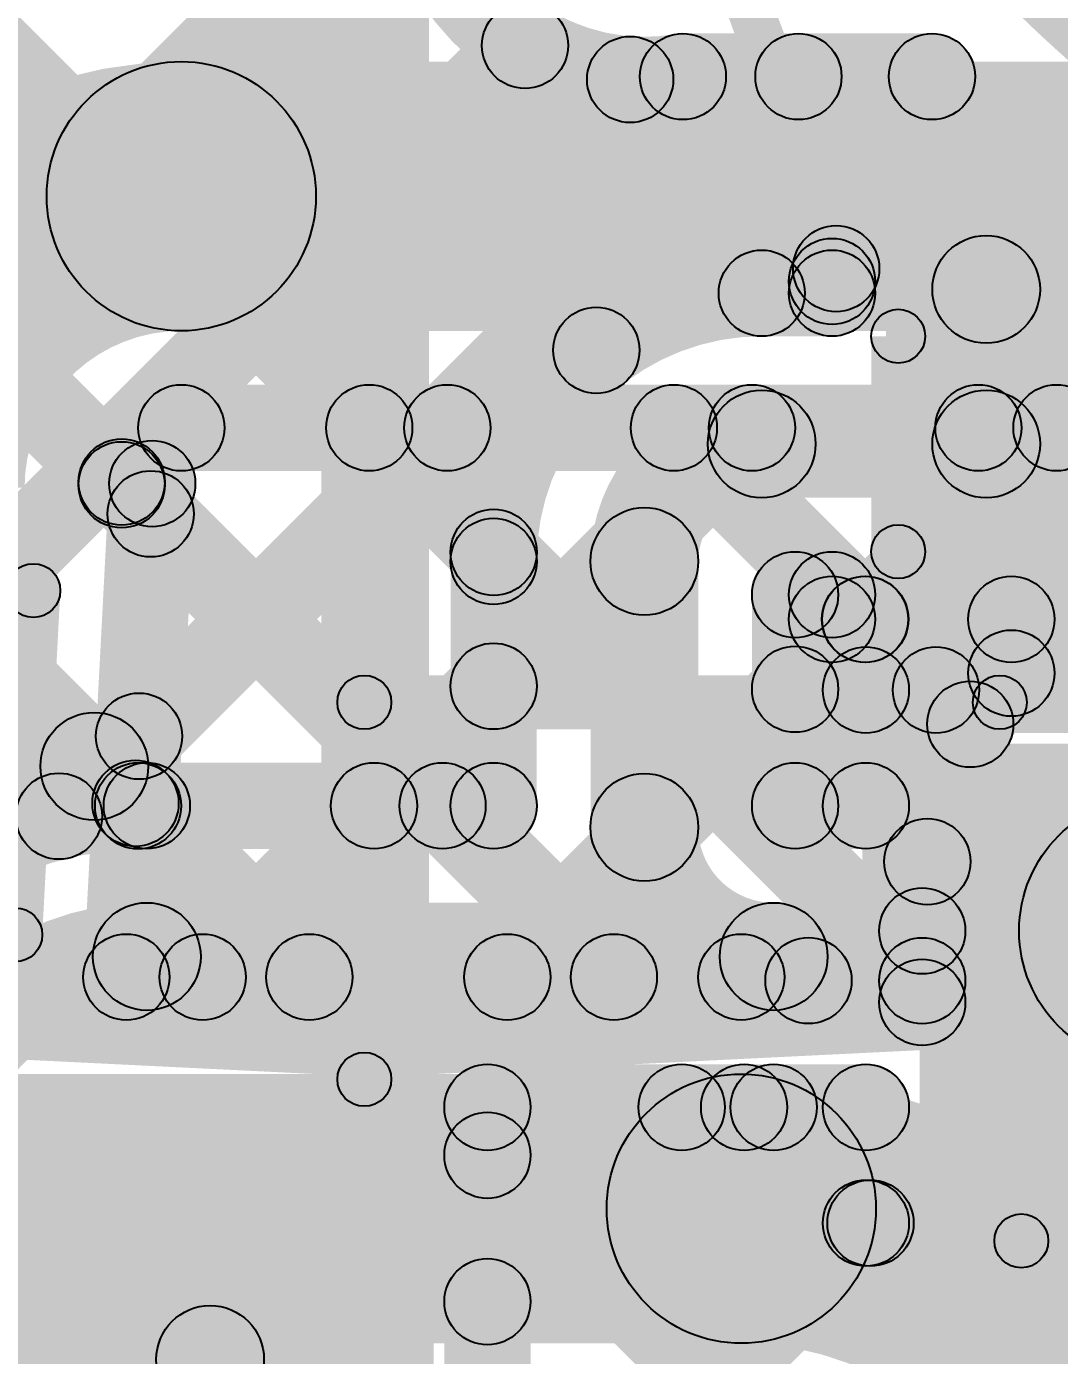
# Model space of a CAD drawing. Header units: millimetres. Extents: x -2.17 to 2.17, y -2.17 to 2.17.
# Drawn here: x -0.0324 to 0.0635, y -1.0062 to -0.8829 of the extents above; entities that cross this region are included whole.
import ezdxf

# ---------------------------------------------------------------- set-up
doc = ezdxf.new("R2010")
doc.units = ezdxf.units.MM
doc.header["$MEASUREMENT"] = 0
for name, color, linetype in [('BottomLayer', 5, 'Continuous'), ('BottomOverlay', 54, 'Continuous'), ('BottomPaste', 16, 'Continuous'), ('BottomSolder', 6, 'Continuous'), ('Mechanical1', 6, 'Continuous'), ('Mechanical2', 216, 'Continuous'), ('TopLayer', 1, 'Continuous'), ('TopOverlay', 2, 'Continuous'), ('TopPaste', 8, 'Continuous'), ('TopSolder', 216, 'Continuous')]:
    doc.layers.add(name, color=color, linetype=linetype)

# ---------------------------------------------------------------- blocks, each defined once
blk = doc.blocks.new('R___0201_B_70')
at = {"layer": 'BottomLayer'}
for points in [[(-0.01614, 0.00728), (-0.00551, 0.00728), (-0.00551, -0.00728), (-0.01614, -0.00728)], [(0.00551, 0.00728), (0.01614, 0.00728), (0.01614, -0.00728), (0.00551, -0.00728)]]:
    blk.add_hatch(color=5, dxfattribs=at).paths.add_polyline_path(points)
at = {"layer": 'BottomOverlay'}
h = blk.add_hatch(color=54, dxfattribs=at)
edge = h.paths.add_edge_path()
edge.add_arc((-0.019, 0.01), 0.0025, 0, 360)
h = blk.add_hatch(color=54, dxfattribs=at)
edge = h.paths.add_edge_path()
edge.add_arc((-0.019, 0.01), 0.0025, 0, 360)
for points in [[(-0.019, 0.0075), (-0.019, 0.0125), (0.019, 0.0125), (0.019, 0.0075)], [(-0.0165, -0.01), (-0.0215, -0.01), (-0.0215, 0.01), (-0.0165, 0.01)], [(0.0215, -0.01), (0.0165, -0.01), (0.0165, 0.01), (0.0215, 0.01)], [(-0.019, -0.0125), (-0.019, -0.0075), (0.019, -0.0075), (0.019, -0.0125)]]:
    blk.add_hatch(color=54, dxfattribs=at).paths.add_polyline_path(points)
h = blk.add_hatch(color=54, dxfattribs=at)
edge = h.paths.add_edge_path()
edge.add_arc((0.019, 0.01), 0.0025, 0, 360)
h = blk.add_hatch(color=54, dxfattribs=at)
edge = h.paths.add_edge_path()
edge.add_arc((0.019, 0.01), 0.0025, 0, 360)
h = blk.add_hatch(color=54, dxfattribs=at)
edge = h.paths.add_edge_path()
edge.add_arc((-0.019, -0.01), 0.0025, 0, 360)
h = blk.add_hatch(color=54, dxfattribs=at)
edge = h.paths.add_edge_path()
edge.add_arc((-0.019, -0.01), 0.0025, 0, 360)
h = blk.add_hatch(color=54, dxfattribs=at)
edge = h.paths.add_edge_path()
edge.add_arc((0.019, -0.01), 0.0025, 0, 360)
h = blk.add_hatch(color=54, dxfattribs=at)
edge = h.paths.add_edge_path()
edge.add_arc((0.019, -0.01), 0.0025, 0, 360)
at = {"layer": 'BottomPaste'}
for points in [[(-0.01614, 0.00728), (-0.00551, 0.00728), (-0.00551, -0.00728), (-0.01614, -0.00728)], [(0.00551, 0.00728), (0.01614, 0.00728), (0.01614, -0.00728), (0.00551, -0.00728)]]:
    blk.add_hatch(color=16, dxfattribs=at).paths.add_polyline_path(points)
at = {"layer": 'BottomSolder'}
for points in [[(-0.02014, 0.01128), (-0.00151, 0.01128), (-0.00151, -0.01128), (-0.02014, -0.01128)], [(0.00151, 0.01128), (0.02014, 0.01128), (0.02014, -0.01128), (0.00151, -0.01128)]]:
    blk.add_hatch(color=6, dxfattribs=at).paths.add_polyline_path(points)
at = {"layer": 'BottomOverlay'}
for centre in [(-0.019, 0.01), (-0.019, 0.01), (0.019, 0.01), (0.019, 0.01), (-0.019, -0.01), (-0.019, -0.01), (0.019, -0.01), (0.019, -0.01)]:
    blk.add_circle(centre, 0.0025, dxfattribs=at)
blk = doc.blocks.new('SOT23_3_B_96')
at = {"layer": 'BottomLayer'}
for points in [[(-0.02166, 0.02657), (-0.05316, 0.02657), (-0.05316, 0.05807), (-0.02166, 0.05807)], [(0.01574, -0.05807), (-0.01575, -0.05807), (-0.01575, -0.02657), (0.01574, -0.02657)]]:
    blk.add_hatch(color=5, dxfattribs=at).paths.add_polyline_path(points)
at = {"layer": 'BottomOverlay'}
h = blk.add_hatch(color=54, dxfattribs=at)
edge = h.paths.add_edge_path()
edge.add_arc((-0.01101, 0.032), 0.0025, 0, 360)
for points in [[(0.01099, 0.0345), (0.01099, 0.0295), (-0.01101, 0.0295), (-0.01101, 0.0345)], [(-0.05851, -0.029), (-0.06351, -0.029), (-0.06351, 0.03), (-0.05851, 0.03)], [(-0.02601, -0.0265), (-0.02601, -0.0315), (-0.06101, -0.0315), (-0.06101, -0.0265)]]:
    blk.add_hatch(color=54, dxfattribs=at).paths.add_polyline_path(points)
h = blk.add_hatch(color=54, dxfattribs=at)
edge = h.paths.add_edge_path()
edge.add_arc((-0.06101, 0.03), 0.0025, 0, 360)
h = blk.add_hatch(color=54, dxfattribs=at)
edge = h.paths.add_edge_path()
edge.add_arc((-0.06101, -0.029), 0.0025, 0, 360)
h = blk.add_hatch(color=54, dxfattribs=at)
edge = h.paths.add_edge_path()
edge.add_arc((-0.06101, -0.029), 0.0025, 0, 360)
h = blk.add_hatch(color=54, dxfattribs=at)
edge = h.paths.add_edge_path()
edge.add_arc((-0.02601, -0.029), 0.0025, 0, 360)
at = {"layer": 'BottomPaste'}
for points in [[(-0.02166, 0.02657), (-0.05316, 0.02657), (-0.05316, 0.05807), (-0.02166, 0.05807)], [(0.01574, -0.05807), (-0.01575, -0.05807), (-0.01575, -0.02657), (0.01574, -0.02657)]]:
    blk.add_hatch(color=16, dxfattribs=at).paths.add_polyline_path(points)
at = {"layer": 'BottomSolder'}
for points in [[(-0.01766, 0.02257), (-0.05716, 0.02257), (-0.05716, 0.06207), (-0.01766, 0.06207)], [(0.01974, -0.06207), (-0.01975, -0.06207), (-0.01975, -0.02257), (0.01974, -0.02257)]]:
    blk.add_hatch(color=6, dxfattribs=at).paths.add_polyline_path(points)
at = {"layer": 'BottomOverlay'}
for centre in [(-0.01101, 0.032), (-0.06101, 0.03), (-0.06101, -0.029), (-0.06101, -0.029), (-0.02601, -0.029)]:
    blk.add_circle(centre, 0.0025, dxfattribs=at)
blk = doc.blocks.new('C__0402_394')
at = {"layer": 'TopLayer'}
for points in [[(-0.0275, -0.0125), (-0.0275, 0.0125), (-0.0095, 0.0125), (-0.0095, -0.0125)], [(0.0095, -0.0125), (0.0095, 0.0125), (0.0275, 0.0125), (0.0275, -0.0125)]]:
    blk.add_hatch(color=1, dxfattribs=at).paths.add_polyline_path(points)
at = {"layer": 'TopOverlay'}
h = blk.add_hatch(color=2, dxfattribs=at)
edge = h.paths.add_edge_path()
edge.add_arc((-0.031, 0.016), 0.0025, 0, 360)
h = blk.add_hatch(color=2, dxfattribs=at)
edge = h.paths.add_edge_path()
edge.add_arc((-0.031, 0.016), 0.0025, 0, 360)
for points in [[(-0.011, 0.0185), (-0.011, 0.0135), (-0.031, 0.0135), (-0.031, 0.0185)], [(0.031, 0.0185), (0.031, 0.0135), (0.011, 0.0135), (0.011, 0.0185)], [(-0.0335, 0.016), (-0.0285, 0.016), (-0.0285, -0.016), (-0.0335, -0.016)], [(0.0285, 0.016), (0.0335, 0.016), (0.0335, -0.016), (0.0285, -0.016)], [(-0.011, -0.0135), (-0.011, -0.0185), (-0.031, -0.0185), (-0.031, -0.0135)], [(0.031, -0.0135), (0.031, -0.0185), (0.011, -0.0185), (0.011, -0.0135)]]:
    blk.add_hatch(color=2, dxfattribs=at).paths.add_polyline_path(points)
h = blk.add_hatch(color=2, dxfattribs=at)
edge = h.paths.add_edge_path()
edge.add_arc((-0.011, 0.016), 0.0025, 0, 360)
h = blk.add_hatch(color=2, dxfattribs=at)
edge = h.paths.add_edge_path()
edge.add_arc((0.011, 0.016), 0.0025, 0, 360)
h = blk.add_hatch(color=2, dxfattribs=at)
edge = h.paths.add_edge_path()
edge.add_arc((0.031, 0.016), 0.0025, 0, 360)
h = blk.add_hatch(color=2, dxfattribs=at)
edge = h.paths.add_edge_path()
edge.add_arc((0.031, 0.016), 0.0025, 0, 360)
h = blk.add_hatch(color=2, dxfattribs=at)
edge = h.paths.add_edge_path()
edge.add_arc((-0.031, -0.016), 0.0025, 0, 360)
h = blk.add_hatch(color=2, dxfattribs=at)
edge = h.paths.add_edge_path()
edge.add_arc((-0.031, -0.016), 0.0025, 0, 360)
h = blk.add_hatch(color=2, dxfattribs=at)
edge = h.paths.add_edge_path()
edge.add_arc((-0.011, -0.016), 0.0025, 0, 360)
h = blk.add_hatch(color=2, dxfattribs=at)
edge = h.paths.add_edge_path()
edge.add_arc((0.011, -0.016), 0.0025, 0, 360)
h = blk.add_hatch(color=2, dxfattribs=at)
edge = h.paths.add_edge_path()
edge.add_arc((0.031, -0.016), 0.0025, 0, 360)
h = blk.add_hatch(color=2, dxfattribs=at)
edge = h.paths.add_edge_path()
edge.add_arc((0.031, -0.016), 0.0025, 0, 360)
at = {"layer": 'TopPaste'}
for points in [[(-0.0275, -0.0125), (-0.0275, 0.0125), (-0.0095, 0.0125), (-0.0095, -0.0125)], [(0.0095, -0.0125), (0.0095, 0.0125), (0.0275, 0.0125), (0.0275, -0.0125)]]:
    blk.add_hatch(color=8, dxfattribs=at).paths.add_polyline_path(points)
at = {"layer": 'TopSolder'}
for points in [[(-0.02986, -0.01486), (-0.02986, 0.01486), (-0.00714, 0.01486), (-0.00714, -0.01486)], [(0.00714, -0.01486), (0.00714, 0.01486), (0.02986, 0.01486), (0.02986, -0.01486)]]:
    blk.add_hatch(color=216, dxfattribs=at).paths.add_polyline_path(points)
at = {"layer": 'TopOverlay'}
for centre in [(-0.031, 0.016), (-0.031, 0.016), (-0.011, 0.016), (0.011, 0.016), (0.031, 0.016), (0.031, 0.016), (-0.031, -0.016), (-0.031, -0.016), (-0.011, -0.016), (0.011, -0.016), (0.031, -0.016), (0.031, -0.016)]:
    blk.add_circle(centre, 0.0025, dxfattribs=at)

msp = doc.modelspace()

# ---------------------------------------------------------------- hatches: boundary and pattern name
at = {"layer": 'BottomLayer'}
for points in [[(-0.09333, -0.8047), (-0.08767, -0.79904), (0.02337, -0.91008), (0.01771, -0.91574)], [(-0.04267, -0.91857), (-0.04833, -0.91292), (0.00138, -0.86321), (0.00704, -0.86886)], [(-0.04833, -0.87798), (-0.04267, -0.87233), (0.01384, -0.92884), (0.00819, -0.9345)], [(-0.04267, -0.94686), (-0.04833, -0.9412), (0.01109, -0.88179), (0.01674, -0.88744)], [(0.02858, -0.8915), (0.02858, -0.8835), (0.05171, -0.8835), (0.05171, -0.8915)], [(-0.02653, -0.959), (-0.03218, -0.95334), (0.03649, -0.88467), (0.04214, -0.89033)], [(0.02085, -0.8906), (0.02651, -0.88494), (0.04526, -0.90369), (0.0396, -0.90935)], [(-0.04833, -0.90627), (-0.04267, -0.90061), (0.00909, -0.95237), (0.00343, -0.95803)], [(0.0359, -0.91161), (0.0359, -0.90361), (0.04243, -0.90361), (0.04243, -0.91161)], [(0.06174, -0.92161), (0.05174, -0.92161), (0.05174, -0.90726), (0.06174, -0.90726)], [(0.0359, -0.92661), (0.0359, -0.91661), (0.05674, -0.91661), (0.05674, -0.92661)], [(-0.04833, -0.93455), (-0.04267, -0.9289), (-0.01918, -0.95238), (-0.02484, -0.95804)], [(0.015, -0.9552), (0.007, -0.9552), (0.007, -0.93251), (0.015, -0.93251)], [(0.03, -0.9572), (0.02, -0.9572), (0.02, -0.93251), (0.03, -0.93251)], [(0.039, -0.93961), (0.039, -0.93161), (0.04243, -0.93161), (0.04243, -0.93961)], [(0.04243, -0.94189), (0.04243, -0.93389), (0.05908, -0.93389), (0.05908, -0.94189)], [(0.04183, -0.94721), (0.03617, -0.94156), (0.04266, -0.93507), (0.04832, -0.94072)], [(0.04269, -0.94072), (0.04835, -0.93507), (0.05491, -0.94163), (0.04925, -0.94728)], [(0.043, -0.9552), (0.035, -0.9552), (0.035, -0.93561), (0.043, -0.93561)], [(0.06308, -0.94289), (0.05508, -0.94289), (0.05508, -0.93789), (0.06308, -0.93789)], [(0.05908, -0.94689), (0.05908, -0.93889), (0.07224, -0.93889), (0.07224, -0.94689)], [(0.00273, -0.95803), (-0.00293, -0.95237), (0.00817, -0.94127), (0.01383, -0.94693)], [(0.04557, -0.94845), (0.04557, -0.94045), (0.07485, -0.94045), (0.07485, -0.94845)], [(0.04957, -0.9552), (0.04157, -0.9552), (0.04157, -0.94445), (0.04957, -0.94445)], [(-0.0212, -0.9592), (-0.0212, -0.9512), (0.011, -0.9512), (0.011, -0.9592)], [(0.039, -0.9592), (0.039, -0.9512), (0.04557, -0.9512), (0.04557, -0.9592)], [(-0.0212, -0.9742), (-0.0212, -0.9642), (0.037, -0.9642), (0.037, -0.9742)], [(0.037, -0.9742), (0.037, -0.9642), (0.07032, -0.9642), (0.07032, -0.9742)], [(0.01043, -0.9872), (0.01043, -0.9792), (0.037, -0.9792), (0.037, -0.9872)], [(0.037, -0.9872), (0.037, -0.9792), (0.04557, -0.9792), (0.04557, -0.9872)], [(0.01325, -1.00407), (0.0076, -0.99841), (0.02564, -0.98037), (0.03129, -0.98603)], [(0.03143, -0.98603), (0.03709, -0.98037), (0.06815, -1.01143), (0.06249, -1.01709)], [(0.01443, -1.03135), (0.00643, -1.03135), (0.00643, -0.9832), (0.01443, -0.9832)], [(0.04957, -0.99395), (0.04157, -0.99395), (0.04157, -0.9832), (0.04957, -0.9832)], [(0.0076, -0.99048), (0.01325, -0.98482), (0.0434, -1.01497), (0.03775, -1.02063)], [(0.04557, -0.99795), (0.04557, -0.98995), (0.0854, -0.98995), (0.0854, -0.99795)], [(0.01325, -1.03236), (0.0076, -1.0267), (0.04317, -0.99112), (0.04883, -0.99678)], [(0.05681, -1.01709), (0.05115, -1.01143), (0.07146, -0.99112), (0.07711, -0.99678)]]:
    msp.add_hatch(color=5, dxfattribs=at).paths.add_polyline_path(points)
h = msp.add_hatch(color=5, dxfattribs=at)
edge = h.paths.add_edge_path()
edge.add_arc((0.01392, -0.88461), 0.004, 0, 360)
h = msp.add_hatch(color=5, dxfattribs=at)
edge = h.paths.add_edge_path()
edge.add_arc((0.02368, -0.88777), 0.004, 0, 360)
h = msp.add_hatch(color=5, dxfattribs=at)
edge = h.paths.add_edge_path()
edge.add_arc((0.02858, -0.8875), 0.004, 0, 360)
h = msp.add_hatch(color=5, dxfattribs=at)
edge = h.paths.add_edge_path()
edge.add_arc((0.02858, -0.8875), 0.004, 0, 360)
h = msp.add_hatch(color=5, dxfattribs=at)
edge = h.paths.add_edge_path()
edge.add_arc((0.03931, -0.8875), 0.004, 0, 360)
h = msp.add_hatch(color=5, dxfattribs=at)
edge = h.paths.add_edge_path()
edge.add_arc((0.05171, -0.8875), 0.004, 0, 360)
h = msp.add_hatch(color=5, dxfattribs=at)
edge = h.paths.add_edge_path()
edge.add_arc((0.05171, -0.8875), 0.004, 0, 360)
h = msp.add_hatch(color=5, dxfattribs=at)
edge = h.paths.add_edge_path()
edge.add_arc((0.04281, -0.90533), 0.004, 0, 360)
h = msp.add_hatch(color=5, dxfattribs=at)
edge = h.paths.add_edge_path()
edge.add_arc((0.04243, -0.90652), 0.004, 0, 360)
h = msp.add_hatch(color=5, dxfattribs=at)
edge = h.paths.add_edge_path()
edge.add_arc((0.05674, -0.90726), 0.005, 0, 360)
h = msp.add_hatch(color=5, dxfattribs=at)
edge = h.paths.add_edge_path()
edge.add_arc((0.05674, -0.90726), 0.005, 0, 360)
h = msp.add_hatch(color=5, dxfattribs=at)
edge = h.paths.add_edge_path()
edge.add_arc((0.0359, -0.90761), 0.004, 0, 360)
h = msp.add_hatch(color=5, dxfattribs=at)
edge = h.paths.add_edge_path()
edge.add_arc((0.0359, -0.90761), 0.004, 0, 360)
h = msp.add_hatch(color=5, dxfattribs=at)
edge = h.paths.add_edge_path()
edge.add_arc((0.04243, -0.90761), 0.004, 0, 360)
h = msp.add_hatch(color=5, dxfattribs=at)
edge = h.paths.add_edge_path()
edge.add_arc((0.02054, -0.91291), 0.004, 0, 360)
h = msp.add_hatch(color=5, dxfattribs=at)
edge = h.paths.add_edge_path()
edge.add_arc((0.0359, -0.92161), 0.005, 0, 360)
h = msp.add_hatch(color=5, dxfattribs=at)
edge = h.paths.add_edge_path()
edge.add_arc((0.0359, -0.92161), 0.005, 0, 360)
h = msp.add_hatch(color=5, dxfattribs=at)
edge = h.paths.add_edge_path()
edge.add_arc((0.05674, -0.92161), 0.005, 0, 360)
h = msp.add_hatch(color=5, dxfattribs=at)
edge = h.paths.add_edge_path()
edge.add_arc((0.05674, -0.92161), 0.005, 0, 360)
h = msp.add_hatch(color=5, dxfattribs=at)
edge = h.paths.add_edge_path()
edge.add_arc((0.01101, -0.93167), 0.004, 0, 360)
h = msp.add_hatch(color=5, dxfattribs=at)
edge = h.paths.add_edge_path()
edge.add_arc((0.025, -0.93251), 0.005, 0, 360)
h = msp.add_hatch(color=5, dxfattribs=at)
edge = h.paths.add_edge_path()
edge.add_arc((0.025, -0.93251), 0.005, 0, 360)
h = msp.add_hatch(color=5, dxfattribs=at)
edge = h.paths.add_edge_path()
edge.add_arc((0.011, -0.93251), 0.004, 0, 360)
h = msp.add_hatch(color=5, dxfattribs=at)
edge = h.paths.add_edge_path()
edge.add_arc((0.011, -0.93251), 0.004, 0, 360)
h = msp.add_hatch(color=5, dxfattribs=at)
edge = h.paths.add_edge_path()
edge.add_arc((0.039, -0.93561), 0.004, 0, 360)
h = msp.add_hatch(color=5, dxfattribs=at)
edge = h.paths.add_edge_path()
edge.add_arc((0.039, -0.93561), 0.004, 0, 360)
h = msp.add_hatch(color=5, dxfattribs=at)
edge = h.paths.add_edge_path()
edge.add_arc((0.04243, -0.93561), 0.004, 0, 360)
h = msp.add_hatch(color=5, dxfattribs=at)
edge = h.paths.add_edge_path()
edge.add_arc((0.04243, -0.93789), 0.004, 0, 360)
h = msp.add_hatch(color=5, dxfattribs=at)
edge = h.paths.add_edge_path()
edge.add_arc((0.04549, -0.93789), 0.004, 0, 360)
h = msp.add_hatch(color=5, dxfattribs=at)
edge = h.paths.add_edge_path()
edge.add_arc((0.04552, -0.93789), 0.004, 0, 360)
h = msp.add_hatch(color=5, dxfattribs=at)
edge = h.paths.add_edge_path()
edge.add_arc((0.05908, -0.93789), 0.004, 0, 360)
h = msp.add_hatch(color=5, dxfattribs=at)
edge = h.paths.add_edge_path()
edge.add_arc((0.05908, -0.93789), 0.004, 0, 360)
h = msp.add_hatch(color=5, dxfattribs=at)
edge = h.paths.add_edge_path()
edge.add_arc((0.011, -0.9441), 0.004, 0, 360)
h = msp.add_hatch(color=5, dxfattribs=at)
edge = h.paths.add_edge_path()
edge.add_arc((0.05908, -0.94289), 0.004, 0, 360)
h = msp.add_hatch(color=5, dxfattribs=at)
edge = h.paths.add_edge_path()
edge.add_arc((0.05908, -0.94289), 0.004, 0, 360)
h = msp.add_hatch(color=5, dxfattribs=at)
edge = h.paths.add_edge_path()
edge.add_arc((0.039, -0.94438), 0.004, 0, 360)
h = msp.add_hatch(color=5, dxfattribs=at)
edge = h.paths.add_edge_path()
edge.add_arc((0.04557, -0.94445), 0.004, 0, 360)
h = msp.add_hatch(color=5, dxfattribs=at)
edge = h.paths.add_edge_path()
edge.add_arc((0.04557, -0.94445), 0.004, 0, 360)
h = msp.add_hatch(color=5, dxfattribs=at)
edge = h.paths.add_edge_path()
edge.add_arc((0.05208, -0.94445), 0.004, 0, 360)
h = msp.add_hatch(color=5, dxfattribs=at)
edge = h.paths.add_edge_path()
edge.add_arc((-0.02201, -0.95521), 0.004, 0, 360)
h = msp.add_hatch(color=5, dxfattribs=at)
edge = h.paths.add_edge_path()
edge.add_arc((-0.0212, -0.9552), 0.004, 0, 360)
h = msp.add_hatch(color=5, dxfattribs=at)
edge = h.paths.add_edge_path()
edge.add_arc((-0.0212, -0.9552), 0.004, 0, 360)
h = msp.add_hatch(color=5, dxfattribs=at)
edge = h.paths.add_edge_path()
edge.add_arc((-0.0001, -0.9552), 0.004, 0, 360)
h = msp.add_hatch(color=5, dxfattribs=at)
edge = h.paths.add_edge_path()
edge.add_arc((0.00626, -0.9552), 0.004, 0, 360)
h = msp.add_hatch(color=5, dxfattribs=at)
edge = h.paths.add_edge_path()
edge.add_arc((0.011, -0.9552), 0.004, 0, 360)
h = msp.add_hatch(color=5, dxfattribs=at)
edge = h.paths.add_edge_path()
edge.add_arc((0.011, -0.9552), 0.004, 0, 360)
h = msp.add_hatch(color=5, dxfattribs=at)
edge = h.paths.add_edge_path()
edge.add_arc((0.039, -0.9552), 0.004, 0, 360)
h = msp.add_hatch(color=5, dxfattribs=at)
edge = h.paths.add_edge_path()
edge.add_arc((0.039, -0.9552), 0.004, 0, 360)
h = msp.add_hatch(color=5, dxfattribs=at)
edge = h.paths.add_edge_path()
edge.add_arc((0.04557, -0.9552), 0.004, 0, 360)
h = msp.add_hatch(color=5, dxfattribs=at)
edge = h.paths.add_edge_path()
edge.add_arc((0.04557, -0.9552), 0.004, 0, 360)
h = msp.add_hatch(color=5, dxfattribs=at)
edge = h.paths.add_edge_path()
edge.add_arc((-0.02936, -0.95617), 0.004, 0, 360)
h = msp.add_hatch(color=5, dxfattribs=at)
edge = h.paths.add_edge_path()
edge.add_arc((0.025, -0.9572), 0.005, 0, 360)
h = msp.add_hatch(color=5, dxfattribs=at)
edge = h.paths.add_edge_path()
edge.add_arc((0.025, -0.9572), 0.005, 0, 360)
h = msp.add_hatch(color=5, dxfattribs=at)
edge = h.paths.add_edge_path()
edge.add_arc((-0.0212, -0.9692), 0.005, 0, 360)
h = msp.add_hatch(color=5, dxfattribs=at)
edge = h.paths.add_edge_path()
edge.add_arc((-0.0212, -0.9692), 0.005, 0, 360)
h = msp.add_hatch(color=5, dxfattribs=at)
edge = h.paths.add_edge_path()
edge.add_arc((0.037, -0.9692), 0.005, 0, 360)
h = msp.add_hatch(color=5, dxfattribs=at)
edge = h.paths.add_edge_path()
edge.add_arc((0.037, -0.9692), 0.005, 0, 360)
h = msp.add_hatch(color=5, dxfattribs=at)
edge = h.paths.add_edge_path()
edge.add_arc((0.037, -0.9692), 0.005, 0, 360)
h = msp.add_hatch(color=5, dxfattribs=at)
edge = h.paths.add_edge_path()
edge.add_arc((0.01043, -0.9832), 0.004, 0, 360)
h = msp.add_hatch(color=5, dxfattribs=at)
edge = h.paths.add_edge_path()
edge.add_arc((0.01043, -0.9832), 0.004, 0, 360)
h = msp.add_hatch(color=5, dxfattribs=at)
edge = h.paths.add_edge_path()
edge.add_arc((0.02847, -0.9832), 0.004, 0, 360)
h = msp.add_hatch(color=5, dxfattribs=at)
edge = h.paths.add_edge_path()
edge.add_arc((0.03426, -0.9832), 0.004, 0, 360)
h = msp.add_hatch(color=5, dxfattribs=at)
edge = h.paths.add_edge_path()
edge.add_arc((0.037, -0.9832), 0.004, 0, 360)
h = msp.add_hatch(color=5, dxfattribs=at)
edge = h.paths.add_edge_path()
edge.add_arc((0.037, -0.9832), 0.004, 0, 360)
h = msp.add_hatch(color=5, dxfattribs=at)
edge = h.paths.add_edge_path()
edge.add_arc((0.04557, -0.9832), 0.004, 0, 360)
h = msp.add_hatch(color=5, dxfattribs=at)
edge = h.paths.add_edge_path()
edge.add_arc((0.04557, -0.9832), 0.004, 0, 360)
h = msp.add_hatch(color=5, dxfattribs=at)
edge = h.paths.add_edge_path()
edge.add_arc((0.01043, -0.98765), 0.004, 0, 360)
h = msp.add_hatch(color=5, dxfattribs=at)
edge = h.paths.add_edge_path()
edge.add_arc((0.04557, -0.99395), 0.004, 0, 360)
h = msp.add_hatch(color=5, dxfattribs=at)
edge = h.paths.add_edge_path()
edge.add_arc((0.04557, -0.99395), 0.004, 0, 360)
h = msp.add_hatch(color=5, dxfattribs=at)
edge = h.paths.add_edge_path()
edge.add_arc((0.046, -0.99395), 0.004, 0, 360)
h = msp.add_hatch(color=5, dxfattribs=at)
edge = h.paths.add_edge_path()
edge.add_arc((0.01043, -1.00124), 0.004, 0, 360)
h = msp.add_hatch(color=5, dxfattribs=at)
edge = h.paths.add_edge_path()
edge.add_arc((-0.01532, -1.0066), 0.005, 0, 360)
at = {"layer": 'Mechanical1'}
msp.add_hatch(color=6, dxfattribs=at).paths.add_polyline_path([(0.005, -2.16461), (-0.005, -2.16461), (-0.005, 0), (0.005, 0)])
at = {"layer": 'TopLayer'}
h = msp.add_hatch(color=1, dxfattribs=at)
edge = h.paths.add_edge_path()
edge.add_arc((-0.018, -0.89861), 0.0125, 0, 360)
h = msp.add_hatch(color=1, dxfattribs=at)
edge = h.paths.add_edge_path()
edge.add_arc((-0.018, -0.89861), 0.0125, 0, 360)
for points in [[(-0.018, -0.91111), (-0.018, -0.88611), (0.104, -0.88611), (0.104, -0.91111)], [(-0.018, -0.92411), (-0.018, -0.91611), (0.10323, -0.91611), (0.10323, -0.92411)], [(-0.0191, -0.95157), (-0.02475, -0.94591), (0.00388, -0.91728), (0.00953, -0.92294)], [(-0.01318, -0.97394), (-0.01884, -0.96828), (0.03216, -0.91728), (0.03782, -0.92294)], [(-0.00337, -0.92294), (0.00228, -0.91728), (0.05363, -0.96863), (0.04797, -0.97428)], [(0.0151, -0.97394), (0.00944, -0.96828), (0.06044, -0.91728), (0.0661, -0.92294)], [(0.02491, -0.92294), (0.03057, -0.91728), (0.05808, -0.9448), (0.05243, -0.95046)], [(0.05319, -0.92294), (0.05885, -0.91728), (0.07086, -0.92929), (0.0652, -0.93495)], [(-0.02637, -0.92822), (-0.02072, -0.92257), (-0.01801, -0.92527), (-0.02367, -0.93093)], [(-0.0191, -0.97132), (-0.02709, -0.9709), (-0.02469, -0.92508), (-0.0167, -0.9255)], [(-0.02367, -0.93093), (-0.01801, -0.92527), (0.025, -0.96828), (0.01934, -0.97394)], [(-0.04531, -0.95554), (-0.04479, -0.94555), (-0.02582, -0.94655), (-0.02634, -0.95653)], [(-0.02508, -0.9578), (-0.01942, -0.95215), (-0.00329, -0.96828), (-0.00894, -0.97394)], [(0.04307, -0.97426), (0.03741, -0.9686), (0.04845, -0.95756), (0.0541, -0.96322)], [(-0.0231, -0.97511), (-0.0231, -0.96711), (0.034, -0.96711), (0.034, -0.97511)], [(0.0548, -0.97345), (0.0468, -0.97345), (0.0468, -0.96682), (0.0548, -0.96682)], [(0.0848, -1.02107), (0.0598, -1.02107), (0.0598, -0.96682), (0.0848, -0.96682)], [(-0.06629, -1.00511), (-0.06629, -0.98011), (0.034, -0.98011), (0.034, -1.00511)]]:
    msp.add_hatch(color=1, dxfattribs=at).paths.add_polyline_path(points)
h = msp.add_hatch(color=1, dxfattribs=at)
edge = h.paths.add_edge_path()
edge.add_arc((-0.018, -0.92011), 0.004, 0, 360)
h = msp.add_hatch(color=1, dxfattribs=at)
edge = h.paths.add_edge_path()
edge.add_arc((-0.018, -0.92011), 0.004, 0, 360)
h = msp.add_hatch(color=1, dxfattribs=at)
edge = h.paths.add_edge_path()
edge.add_arc((-0.00055, -0.92011), 0.004, 0, 360)
h = msp.add_hatch(color=1, dxfattribs=at)
edge = h.paths.add_edge_path()
edge.add_arc((0.0067, -0.92011), 0.004, 0, 360)
h = msp.add_hatch(color=1, dxfattribs=at)
edge = h.paths.add_edge_path()
edge.add_arc((0.02774, -0.92011), 0.004, 0, 360)
h = msp.add_hatch(color=1, dxfattribs=at)
edge = h.paths.add_edge_path()
edge.add_arc((0.03499, -0.92011), 0.004, 0, 360)
h = msp.add_hatch(color=1, dxfattribs=at)
edge = h.paths.add_edge_path()
edge.add_arc((0.05602, -0.92011), 0.004, 0, 360)
h = msp.add_hatch(color=1, dxfattribs=at)
edge = h.paths.add_edge_path()
edge.add_arc((0.06327, -0.92011), 0.004, 0, 360)
h = msp.add_hatch(color=1, dxfattribs=at)
edge = h.paths.add_edge_path()
edge.add_arc((-0.02354, -0.9254), 0.004, 0, 360)
h = msp.add_hatch(color=1, dxfattribs=at)
edge = h.paths.add_edge_path()
edge.add_arc((-0.02353, -0.92514), 0.004, 0, 360)
h = msp.add_hatch(color=1, dxfattribs=at)
edge = h.paths.add_edge_path()
edge.add_arc((-0.0207, -0.92529), 0.004, 0, 360)
h = msp.add_hatch(color=1, dxfattribs=at)
edge = h.paths.add_edge_path()
edge.add_arc((-0.02084, -0.9281), 0.004, 0, 360)
h = msp.add_hatch(color=1, dxfattribs=at)
edge = h.paths.add_edge_path()
edge.add_arc((-0.02084, -0.9281), 0.004, 0, 360)
h = msp.add_hatch(color=1, dxfattribs=at)
edge = h.paths.add_edge_path()
edge.add_arc((0.05526, -0.94763), 0.004, 0, 360)
h = msp.add_hatch(color=1, dxfattribs=at)
edge = h.paths.add_edge_path()
edge.add_arc((-0.02192, -0.94874), 0.004, 0, 360)
h = msp.add_hatch(color=1, dxfattribs=at)
edge = h.paths.add_edge_path()
edge.add_arc((-0.02608, -0.95154), 0.005, 0, 360)
h = msp.add_hatch(color=1, dxfattribs=at)
edge = h.paths.add_edge_path()
edge.add_arc((-0.02225, -0.95497), 0.004, 0, 360)
h = msp.add_hatch(color=1, dxfattribs=at)
edge = h.paths.add_edge_path()
edge.add_arc((0.0723, -0.96682), 0.0125, 0, 360)
h = msp.add_hatch(color=1, dxfattribs=at)
edge = h.paths.add_edge_path()
edge.add_arc((0.0723, -0.96682), 0.0125, 0, 360)
h = msp.add_hatch(color=1, dxfattribs=at)
edge = h.paths.add_edge_path()
edge.add_arc((0.05128, -0.96039), 0.004, 0, 360)
h = msp.add_hatch(color=1, dxfattribs=at)
edge = h.paths.add_edge_path()
edge.add_arc((0.0508, -0.96682), 0.004, 0, 360)
h = msp.add_hatch(color=1, dxfattribs=at)
edge = h.paths.add_edge_path()
edge.add_arc((0.0508, -0.96682), 0.004, 0, 360)
h = msp.add_hatch(color=1, dxfattribs=at)
edge = h.paths.add_edge_path()
edge.add_arc((-0.0231, -0.97111), 0.004, 0, 360)
h = msp.add_hatch(color=1, dxfattribs=at)
edge = h.paths.add_edge_path()
edge.add_arc((-0.0231, -0.97111), 0.004, 0, 360)
h = msp.add_hatch(color=1, dxfattribs=at)
edge = h.paths.add_edge_path()
edge.add_arc((-0.01601, -0.97111), 0.004, 0, 360)
h = msp.add_hatch(color=1, dxfattribs=at)
edge = h.paths.add_edge_path()
edge.add_arc((-0.00611, -0.97111), 0.004, 0, 360)
h = msp.add_hatch(color=1, dxfattribs=at)
edge = h.paths.add_edge_path()
edge.add_arc((0.01227, -0.97111), 0.004, 0, 360)
h = msp.add_hatch(color=1, dxfattribs=at)
edge = h.paths.add_edge_path()
edge.add_arc((0.02217, -0.97111), 0.004, 0, 360)
h = msp.add_hatch(color=1, dxfattribs=at)
edge = h.paths.add_edge_path()
edge.add_arc((0.034, -0.97111), 0.004, 0, 360)
h = msp.add_hatch(color=1, dxfattribs=at)
edge = h.paths.add_edge_path()
edge.add_arc((0.034, -0.97111), 0.004, 0, 360)
h = msp.add_hatch(color=1, dxfattribs=at)
edge = h.paths.add_edge_path()
edge.add_arc((0.04024, -0.97143), 0.004, 0, 360)
h = msp.add_hatch(color=1, dxfattribs=at)
edge = h.paths.add_edge_path()
edge.add_arc((0.0508, -0.97145), 0.004, 0, 360)
h = msp.add_hatch(color=1, dxfattribs=at)
edge = h.paths.add_edge_path()
edge.add_arc((0.0508, -0.97345), 0.004, 0, 360)
h = msp.add_hatch(color=1, dxfattribs=at)
edge = h.paths.add_edge_path()
edge.add_arc((0.0508, -0.97345), 0.004, 0, 360)
h = msp.add_hatch(color=1, dxfattribs=at)
edge = h.paths.add_edge_path()
edge.add_arc((0.034, -0.99261), 0.0125, 0, 360)
h = msp.add_hatch(color=1, dxfattribs=at)
edge = h.paths.add_edge_path()
edge.add_arc((0.034, -0.99261), 0.0125, 0, 360)

# ---------------------------------------------------------------- linework, layer by layer
at = {"layer": 'BottomLayer'}
for points, const_width in [([(0.02858, -0.8875, -0.562594), (0.00516, -0.86073)], 0.008), ([(0.04281, -0.90533, -0.197048), (0.05171, -0.8875)], 0.008), ([(0.05674, -0.90726, -0.414214), (0.069, -0.895)], 0.01), ([(0.011, -0.93251, -0.414214), (0.0359, -0.90761)], 0.008), ([(0.025, -0.93251, -0.414214), (0.0359, -0.92161)], 0.01), ([(-0.0455, -0.96509, -0.195681), (-0.0212, -0.9552)], 0.008), ([(0.037, -0.9692, -0.414214), (0.025, -0.9572)], 0.01), ([(-0.042, -0.99, -0.414214), (-0.0212, -0.9692)], 0.01)]:
    msp.add_lwpolyline(points, format="xyb", dxfattribs=dict(at, const_width=const_width))
for centre, radius in [((0.01392, -0.88461), 0.004), ((0.02368, -0.88777), 0.004), ((0.02858, -0.8875), 0.004), ((0.02858, -0.8875), 0.004), ((0.03931, -0.8875), 0.004), ((0.05171, -0.8875), 0.004), ((0.05171, -0.8875), 0.004), ((0.04281, -0.90533), 0.004), ((0.04243, -0.90652), 0.004), ((0.05674, -0.90726), 0.005), ((0.05674, -0.90726), 0.005), ((0.0359, -0.90761), 0.004), ((0.0359, -0.90761), 0.004), ((0.04243, -0.90761), 0.004), ((0.02054, -0.91291), 0.004), ((0.0359, -0.92161), 0.005), ((0.0359, -0.92161), 0.005), ((0.05674, -0.92161), 0.005), ((0.05674, -0.92161), 0.005), ((0.01101, -0.93167), 0.004), ((0.025, -0.93251), 0.005), ((0.025, -0.93251), 0.005), ((0.011, -0.93251), 0.004), ((0.011, -0.93251), 0.004), ((0.039, -0.93561), 0.004), ((0.039, -0.93561), 0.004), ((0.04243, -0.93561), 0.004), ((0.04243, -0.93789), 0.004), ((0.04549, -0.93789), 0.004), ((0.04552, -0.93789), 0.004), ((0.05908, -0.93789), 0.004), ((0.05908, -0.93789), 0.004), ((0.011, -0.9441), 0.004), ((0.05908, -0.94289), 0.004), ((0.05908, -0.94289), 0.004), ((0.039, -0.94438), 0.004), ((0.04557, -0.94445), 0.004), ((0.04557, -0.94445), 0.004), ((0.05208, -0.94445), 0.004), ((-0.02201, -0.95521), 0.004), ((-0.0212, -0.9552), 0.004), ((-0.0212, -0.9552), 0.004), ((-0.0001, -0.9552), 0.004), ((0.00626, -0.9552), 0.004), ((0.011, -0.9552), 0.004), ((0.011, -0.9552), 0.004), ((0.039, -0.9552), 0.004), ((0.039, -0.9552), 0.004), ((0.04557, -0.9552), 0.004), ((0.04557, -0.9552), 0.004), ((-0.02936, -0.95617), 0.004), ((0.025, -0.9572), 0.005), ((0.025, -0.9572), 0.005), ((-0.0212, -0.9692), 0.005), ((-0.0212, -0.9692), 0.005), ((0.037, -0.9692), 0.005), ((0.037, -0.9692), 0.005), ((0.037, -0.9692), 0.005), ((0.01043, -0.9832), 0.004), ((0.01043, -0.9832), 0.004), ((0.02847, -0.9832), 0.004), ((0.03426, -0.9832), 0.004), ((0.037, -0.9832), 0.004), ((0.037, -0.9832), 0.004), ((0.04557, -0.9832), 0.004), ((0.04557, -0.9832), 0.004), ((0.01043, -0.98765), 0.004), ((0.04557, -0.99395), 0.004), ((0.04557, -0.99395), 0.004), ((0.046, -0.99395), 0.004), ((0.01043, -1.00124), 0.004), ((-0.01532, -1.0066), 0.005)]:
    msp.add_circle(centre, radius, dxfattribs=at)
at = {"layer": 'Mechanical2', "const_width": 0.01}
for points in [[(2.16535, 0.001, 1), (-2.16535, 0.001, 1)], [(2.08135, -0.01, 1), (-2.04935, -0.01, 1)], [(1.84055, 0.001, 1), (-1.84055, 0.001, 1)], [(1.6437, 0.001, 1), (-1.6437, 0.001, 1)], [(1.50394, 0, 1), (-1.50394, 0, 1)], [(1.30709, 0.001, 1), (-1.30709, 0.001, 1)], [(1.17323, 0.001, 1), (-1.17323, 0.001, 1)], [(0.97638, 0.001, 1), (-0.97638, 0.001, 1)]]:
    msp.add_lwpolyline(points, format="xyb", close=True, dxfattribs=at)
at = {"layer": 'TopLayer'}
for points, const_width in [([(-0.04505, -0.92566, -0.414214), (-0.018, -0.89861)], 0.025), ([(-0.02353, -0.92514, -0.386851), (-0.018, -0.92011)], 0.008), ([(0.0508, -0.96682, -0.277123), (0.07388, -0.92837)], 0.008), ([(0.0723, -0.96682, -0.414214), (0.09436, -0.94476)], 0.025), ([(0.07473, -1.0608, -0.414214), (0.16392, -0.97161)], 0.025), ([(0.034, -0.97111, -0.069276), (0.0508, -0.97345)], 0.008), ([(0.034, -0.99261, -0.330853), (0.0723, -1.02107)], 0.025)]:
    msp.add_lwpolyline(points, format="xyb", dxfattribs=dict(at, const_width=const_width))
for centre, radius in [((-0.018, -0.89861), 0.0125), ((-0.018, -0.89861), 0.0125), ((-0.018, -0.92011), 0.004), ((-0.018, -0.92011), 0.004), ((-0.00055, -0.92011), 0.004), ((0.0067, -0.92011), 0.004), ((0.02774, -0.92011), 0.004), ((0.03499, -0.92011), 0.004), ((0.05602, -0.92011), 0.004), ((0.06327, -0.92011), 0.004), ((-0.02354, -0.9254), 0.004), ((-0.02353, -0.92514), 0.004), ((-0.0207, -0.92529), 0.004), ((-0.02084, -0.9281), 0.004), ((-0.02084, -0.9281), 0.004), ((0.05526, -0.94763), 0.004), ((-0.02192, -0.94874), 0.004), ((-0.02608, -0.95154), 0.005), ((-0.02225, -0.95497), 0.004), ((0.0723, -0.96682), 0.0125), ((0.0723, -0.96682), 0.0125), ((0.05128, -0.96039), 0.004), ((0.0508, -0.96682), 0.004), ((0.0508, -0.96682), 0.004), ((-0.0231, -0.97111), 0.004), ((-0.0231, -0.97111), 0.004), ((-0.01601, -0.97111), 0.004), ((-0.00611, -0.97111), 0.004), ((0.01227, -0.97111), 0.004), ((0.02217, -0.97111), 0.004), ((0.034, -0.97111), 0.004), ((0.034, -0.97111), 0.004), ((0.04024, -0.97143), 0.004), ((0.0508, -0.97145), 0.004), ((0.0508, -0.97345), 0.004), ((0.0508, -0.97345), 0.004), ((0.034, -0.99261), 0.0125), ((0.034, -0.99261), 0.0125)]:
    msp.add_circle(centre, radius, dxfattribs=at)

# ---------------------------------------------------------------- block references
for name, p, rotation in [('R___0201_B_70', (0.06757, -0.92161), 360), ('C__0402_394', (-0.06353, -0.94958), 177), ('SOT23_3_B_96', (0.028, -1.00661), 270)]:
    msp.add_blockref(name, p, dxfattribs=dict(rotation=rotation))

# ---------------------------------------------------------------- texts
at = {"layer": 'BottomOverlay', "text_generation_flag": 2}
msp.add_text('R27', height=0.04, dxfattribs=at).set_placement((0.119, -0.9))
at = {"layer": 'TopOverlay'}
msp.add_text('@', height=0.04, rotation=278, dxfattribs=at).set_placement((0.05, -0.93761))

doc.saveas('drawing.dxf')
